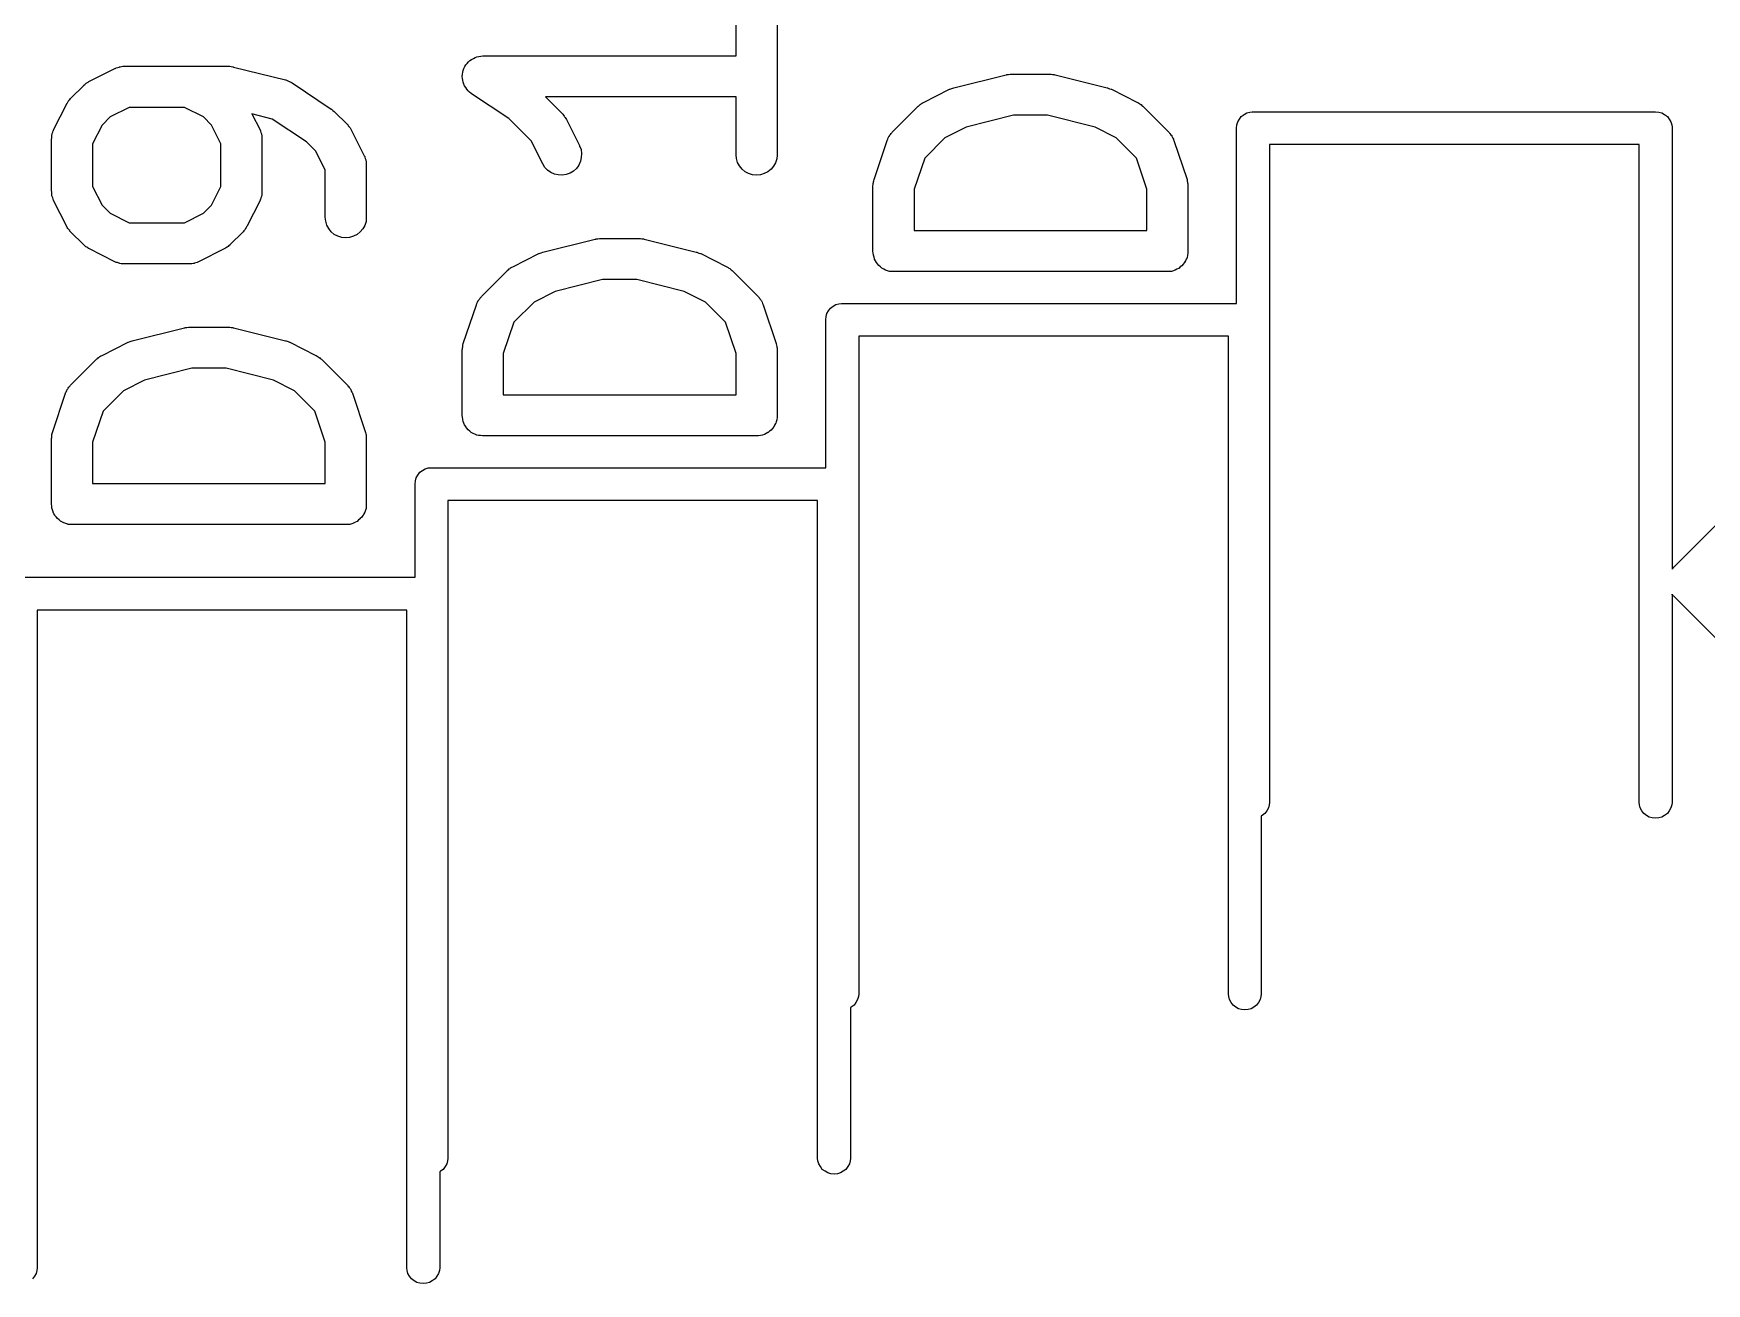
# Model space of a CAD drawing. Extents: x 116.8 to 159.2, y -137.5 to -92.6.
# Drawn here: x 143.31 to 149.42, y -136.78 to -132.22 of the extents above; entities that cross this region are included whole.
import ezdxf

# ---------------------------------------------------------------- set-up
doc = ezdxf.new("R2010")
doc.units = 0
doc.layers.add('BLACK', color=7, linetype='CONTINUOUS')

msp = doc.modelspace()

# ---------------------------------------------------------------- linework, layer by layer
at = {"layer": 'BLACK', "linetype": 'CONTINUOUS'}
for p, q in [((145.877, -132.301), (145.877, -132.09)), ((146.027, -132.09), (146.027, -132.662)), ((144.89, -132.334), (144.895, -132.329)), ((144.895, -132.329), (144.9, -132.323)), ((144.9, -132.323), (144.905, -132.318)), ((144.9, -132.323), (144.9, -132.323)), ((144.9, -132.323), (144.9, -132.323)), ((144.905, -132.318), (144.911, -132.314)), ((144.911, -132.314), (144.918, -132.31)), ((144.911, -132.314), (144.911, -132.314)), ((144.911, -132.314), (144.911, -132.314)), ((144.918, -132.31), (144.924, -132.307)), ((144.924, -132.307), (144.931, -132.305)), ((144.924, -132.307), (144.924, -132.307)), ((144.924, -132.307), (144.924, -132.307)), ((144.931, -132.305), (144.938, -132.303)), ((144.938, -132.303), (144.945, -132.302)), ((144.938, -132.303), (144.938, -132.303)), ((144.938, -132.303), (144.938, -132.303)), ((144.945, -132.302), (144.952, -132.301)), ((144.952, -132.301), (145.877, -132.301)), ((143.514, -132.395), (143.609, -132.347)), ((143.609, -132.347), (143.61, -132.347)), ((143.61, -132.347), (143.612, -132.346)), ((143.612, -132.346), (143.614, -132.345)), ((143.614, -132.345), (143.619, -132.343)), ((143.619, -132.343), (143.624, -132.342)), ((143.624, -132.342), (143.626, -132.341)), ((143.626, -132.341), (143.628, -132.341)), ((143.628, -132.341), (143.633, -132.34)), ((143.633, -132.34), (143.638, -132.339)), ((143.638, -132.339), (143.641, -132.339)), ((143.641, -132.339), (143.643, -132.339)), ((143.643, -132.339), (144.024, -132.339)), ((144.024, -132.339), (144.025, -132.339)), ((144.025, -132.339), (144.026, -132.339)), ((144.026, -132.339), (144.028, -132.339)), ((144.028, -132.339), (144.033, -132.34)), ((144.033, -132.34), (144.039, -132.341)), ((144.039, -132.341), (144.041, -132.341)), ((144.041, -132.341), (144.042, -132.342)), ((144.042, -132.342), (144.232, -132.389)), ((144.232, -132.389), (144.233, -132.389)), ((144.233, -132.389), (144.238, -132.391)), ((144.238, -132.391), (144.243, -132.393)), ((144.877, -132.376), (144.878, -132.368)), ((144.878, -132.383), (144.877, -132.376)), ((144.877, -132.376), (144.877, -132.376)), ((144.877, -132.376), (144.877, -132.376)), ((144.878, -132.368), (144.879, -132.361)), ((144.879, -132.39), (144.878, -132.383)), ((144.879, -132.361), (144.881, -132.354)), ((144.879, -132.361), (144.879, -132.361)), ((144.879, -132.361), (144.879, -132.361)), ((144.881, -132.397), (144.879, -132.39)), ((144.879, -132.39), (144.879, -132.39)), ((144.879, -132.39), (144.879, -132.39)), ((144.881, -132.354), (144.883, -132.347)), ((144.883, -132.347), (144.887, -132.34)), ((144.883, -132.347), (144.883, -132.347)), ((144.883, -132.347), (144.883, -132.347)), ((144.887, -132.34), (144.89, -132.334)), ((144.89, -132.334), (144.89, -132.334)), ((144.89, -132.334), (144.89, -132.334)), ((146.672, -132.418), (146.863, -132.37)), ((146.863, -132.37), (146.864, -132.37)), ((146.864, -132.37), (146.865, -132.37)), ((146.865, -132.37), (146.866, -132.369)), ((146.866, -132.369), (146.872, -132.369)), ((146.872, -132.369), (146.878, -132.368)), ((146.878, -132.368), (146.88, -132.368)), ((146.88, -132.368), (146.881, -132.368)), ((146.881, -132.368), (147.024, -132.368)), ((147.024, -132.368), (147.025, -132.368)), ((147.025, -132.368), (147.026, -132.368)), ((147.026, -132.368), (147.028, -132.368)), ((147.028, -132.368), (147.033, -132.369)), ((147.033, -132.369), (147.039, -132.369)), ((147.039, -132.369), (147.041, -132.37)), ((147.041, -132.37), (147.042, -132.37)), ((147.042, -132.37), (147.232, -132.418)), ((143.447, -132.456), (143.495, -132.409)), ((143.495, -132.408), (143.499, -132.406)), ((143.495, -132.409), (143.495, -132.408)), ((143.499, -132.406), (143.502, -132.403)), ((143.502, -132.403), (143.504, -132.401)), ((143.504, -132.401), (143.507, -132.399)), ((143.507, -132.399), (143.511, -132.397)), ((143.511, -132.397), (143.514, -132.395)), ((144.243, -132.393), (144.245, -132.394)), ((144.245, -132.394), (144.247, -132.395)), ((144.247, -132.395), (144.251, -132.397)), ((144.251, -132.397), (144.256, -132.399)), ((144.256, -132.399), (144.399, -132.495)), ((144.883, -132.404), (144.881, -132.397)), ((144.886, -132.41), (144.883, -132.404)), ((144.883, -132.404), (144.883, -132.404)), ((144.883, -132.404), (144.883, -132.404)), ((144.89, -132.417), (144.886, -132.41)), ((144.894, -132.423), (144.89, -132.417)), ((144.89, -132.417), (144.89, -132.417)), ((144.89, -132.417), (144.89, -132.417)), ((144.899, -132.429), (144.894, -132.423)), ((144.904, -132.433), (144.899, -132.429)), ((144.899, -132.429), (144.899, -132.429)), ((144.899, -132.429), (144.899, -132.429)), ((144.91, -132.438), (144.904, -132.433)), ((144.911, -132.439), (144.91, -132.438)), ((144.91, -132.438), (144.91, -132.438)), ((144.91, -132.438), (144.91, -132.438)), ((144.91, -132.438), (144.91, -132.438)), ((145.047, -132.53), (144.911, -132.439)), ((145.877, -132.451), (145.181, -132.451)), ((145.181, -132.451), (145.244, -132.514)), ((145.877, -132.662), (145.877, -132.451)), ((146.562, -132.471), (146.657, -132.423)), ((146.657, -132.423), (146.658, -132.423)), ((146.658, -132.423), (146.665, -132.42)), ((146.658, -132.423), (146.658, -132.423)), ((146.658, -132.423), (146.658, -132.423)), ((146.665, -132.42), (146.672, -132.418)), ((146.672, -132.418), (146.672, -132.418)), ((146.672, -132.418), (146.672, -132.418)), ((147.232, -132.418), (147.233, -132.418)), ((147.233, -132.418), (147.234, -132.418)), ((147.234, -132.418), (147.234, -132.418)), ((147.234, -132.418), (147.241, -132.421)), ((147.241, -132.421), (147.247, -132.423)), ((147.247, -132.423), (147.248, -132.423)), ((147.248, -132.423), (147.248, -132.423)), ((147.248, -132.423), (147.343, -132.471)), ((143.385, -132.571), (143.433, -132.476)), ((143.433, -132.475), (143.436, -132.472)), ((143.433, -132.476), (143.433, -132.475)), ((143.436, -132.472), (143.438, -132.468)), ((143.438, -132.468), (143.44, -132.465)), ((143.44, -132.465), (143.441, -132.463)), ((143.441, -132.463), (143.444, -132.46)), ((143.444, -132.46), (143.447, -132.456)), ((143.661, -132.489), (143.592, -132.524)), ((143.863, -132.489), (143.661, -132.489)), ((143.932, -132.524), (143.863, -132.489)), ((144.183, -132.532), (144.109, -132.513)), ((144.109, -132.513), (144.139, -132.571)), ((144.399, -132.495), (144.399, -132.495)), ((144.399, -132.495), (144.399, -132.495)), ((144.399, -132.495), (144.399, -132.495)), ((144.399, -132.495), (144.4, -132.495)), ((144.4, -132.495), (144.405, -132.5)), ((144.405, -132.5), (144.41, -132.504)), ((144.41, -132.504), (144.458, -132.552)), ((145.244, -132.514), (145.244, -132.514)), ((145.244, -132.514), (145.247, -132.518)), ((146.447, -132.58), (146.542, -132.485)), ((146.542, -132.485), (146.543, -132.484)), ((146.543, -132.484), (146.546, -132.482)), ((146.546, -132.482), (146.549, -132.479)), ((146.549, -132.479), (146.552, -132.477)), ((146.552, -132.477), (146.554, -132.475)), ((146.554, -132.475), (146.558, -132.473)), ((146.558, -132.473), (146.562, -132.471)), ((147.343, -132.471), (147.344, -132.471)), ((147.344, -132.471), (147.348, -132.474)), ((147.348, -132.474), (147.351, -132.476)), ((147.351, -132.476), (147.354, -132.478)), ((147.354, -132.478), (147.356, -132.479)), ((147.356, -132.479), (147.359, -132.482)), ((147.359, -132.482), (147.363, -132.485)), ((147.363, -132.485), (147.458, -132.58)), ((147.722, -132.522), (147.732, -132.515)), ((147.732, -132.515), (147.742, -132.509)), ((147.742, -132.509), (147.753, -132.506)), ((147.753, -132.506), (147.762, -132.505)), ((147.762, -132.505), (147.765, -132.505)), ((147.765, -132.505), (147.768, -132.505)), ((147.768, -132.505), (149.232, -132.505)), ((149.232, -132.505), (149.235, -132.505)), ((149.235, -132.505), (149.247, -132.506)), ((149.247, -132.506), (149.258, -132.509)), ((149.258, -132.509), (149.268, -132.515)), ((149.268, -132.515), (149.278, -132.522)), ((143.382, -132.58), (143.383, -132.575)), ((143.383, -132.575), (143.385, -132.573)), ((143.385, -132.573), (143.385, -132.571)), ((143.562, -132.554), (143.527, -132.622)), ((143.592, -132.524), (143.562, -132.554)), ((143.962, -132.554), (143.932, -132.524)), ((143.996, -132.622), (143.962, -132.554)), ((144.139, -132.571), (144.139, -132.572)), ((144.139, -132.572), (144.14, -132.574)), ((144.14, -132.574), (144.141, -132.576)), ((144.141, -132.576), (144.142, -132.581)), ((144.309, -132.615), (144.183, -132.532)), ((144.458, -132.552), (144.459, -132.552)), ((144.459, -132.552), (144.461, -132.556)), ((144.461, -132.556), (144.464, -132.559)), ((144.464, -132.559), (144.466, -132.561)), ((144.466, -132.561), (144.468, -132.564)), ((144.468, -132.564), (144.47, -132.568)), ((144.47, -132.568), (144.472, -132.571)), ((144.472, -132.571), (144.519, -132.666)), ((145.129, -132.611), (145.047, -132.53)), ((145.247, -132.518), (145.25, -132.521)), ((145.25, -132.521), (145.251, -132.523)), ((145.251, -132.523), (145.253, -132.526)), ((145.253, -132.526), (145.255, -132.53)), ((145.255, -132.53), (145.258, -132.533)), ((145.258, -132.533), (145.305, -132.628)), ((146.717, -132.561), (146.64, -132.6)), ((146.89, -132.518), (146.717, -132.561)), ((147.015, -132.518), (146.89, -132.518)), ((147.188, -132.561), (147.015, -132.518)), ((147.265, -132.6), (147.188, -132.561)), ((147.705, -132.565), (147.706, -132.553)), ((147.705, -132.568), (147.705, -132.565)), ((147.705, -133.205), (147.705, -132.568)), ((147.706, -132.553), (147.709, -132.542)), ((147.709, -132.542), (147.715, -132.532)), ((147.715, -132.532), (147.722, -132.522)), ((149.278, -132.522), (149.285, -132.532)), ((149.285, -132.532), (149.291, -132.542)), ((149.291, -132.542), (149.294, -132.553)), ((149.294, -132.553), (149.295, -132.561)), ((149.295, -132.561), (149.295, -132.565)), ((149.295, -132.565), (149.295, -132.568)), ((149.295, -132.568), (149.295, -134.176)), ((143.377, -132.604), (143.378, -132.602)), ((143.377, -132.605), (143.377, -132.604)), ((143.377, -132.795), (143.377, -132.605)), ((143.378, -132.594), (143.379, -132.589)), ((143.378, -132.599), (143.378, -132.594)), ((143.378, -132.602), (143.378, -132.599)), ((143.379, -132.589), (143.38, -132.587)), ((143.38, -132.585), (143.382, -132.58)), ((143.38, -132.587), (143.38, -132.585)), ((143.527, -132.622), (143.527, -132.778)), ((143.996, -132.778), (143.996, -132.622)), ((144.142, -132.581), (144.144, -132.586)), ((144.144, -132.586), (144.144, -132.588)), ((144.144, -132.588), (144.145, -132.59)), ((144.145, -132.59), (144.146, -132.595)), ((144.146, -132.595), (144.146, -132.6)), ((144.146, -132.6), (144.146, -132.603)), ((144.146, -132.603), (144.146, -132.605)), ((144.146, -132.605), (144.146, -132.795)), ((144.343, -132.649), (144.309, -132.615)), ((145.171, -132.695), (145.129, -132.611)), ((145.305, -132.628), (145.306, -132.629)), ((145.306, -132.629), (145.311, -132.643)), ((146.381, -132.752), (146.429, -132.61)), ((146.429, -132.609), (146.43, -132.607)), ((146.429, -132.61), (146.429, -132.609)), ((146.43, -132.607), (146.431, -132.605)), ((146.431, -132.605), (146.433, -132.6)), ((146.433, -132.6), (146.435, -132.595)), ((146.435, -132.595), (146.437, -132.594)), ((146.437, -132.594), (146.438, -132.592)), ((146.438, -132.592), (146.441, -132.588)), ((146.441, -132.588), (146.444, -132.584)), ((146.444, -132.584), (146.446, -132.582)), ((146.446, -132.582), (146.447, -132.58)), ((146.64, -132.6), (146.566, -132.674)), ((147.339, -132.674), (147.265, -132.6)), ((147.458, -132.58), (147.459, -132.581)), ((147.459, -132.581), (147.46, -132.583)), ((147.46, -132.583), (147.462, -132.584)), ((147.462, -132.584), (147.464, -132.588)), ((147.464, -132.588), (147.468, -132.592)), ((147.468, -132.592), (147.469, -132.594)), ((147.469, -132.594), (147.47, -132.596)), ((147.47, -132.596), (147.472, -132.601)), ((147.472, -132.601), (147.474, -132.605)), ((147.474, -132.605), (147.475, -132.608)), ((147.475, -132.608), (147.476, -132.61)), ((147.476, -132.61), (147.524, -132.752)), ((149.175, -132.625), (147.825, -132.625)), ((147.825, -132.625), (147.825, -135.028)), ((149.175, -135.028), (149.175, -132.625)), ((144.377, -132.718), (144.343, -132.649)), ((144.519, -132.666), (144.52, -132.667)), ((144.52, -132.667), (144.521, -132.669)), ((144.521, -132.669), (144.522, -132.671)), ((144.522, -132.671), (144.523, -132.676)), ((144.523, -132.676), (144.525, -132.681)), ((144.525, -132.681), (144.525, -132.683)), ((144.525, -132.683), (144.526, -132.685)), ((144.526, -132.685), (144.526, -132.691)), ((144.526, -132.691), (144.527, -132.696)), ((144.527, -132.696), (144.527, -132.698)), ((144.527, -132.698), (144.527, -132.7)), ((145.179, -132.708), (145.171, -132.695)), ((145.309, -132.686), (145.303, -132.7)), ((145.312, -132.672), (145.309, -132.686)), ((145.311, -132.643), (145.313, -132.658)), ((145.313, -132.658), (145.312, -132.672)), ((145.879, -132.676), (145.877, -132.662)), ((145.883, -132.69), (145.879, -132.676)), ((145.89, -132.703), (145.883, -132.69)), ((146.021, -132.691), (146.014, -132.704)), ((146.026, -132.677), (146.021, -132.691)), ((146.027, -132.663), (146.026, -132.677)), ((146.027, -132.662), (146.027, -132.663)), ((146.566, -132.674), (146.527, -132.788)), ((147.377, -132.788), (147.339, -132.674)), ((144.377, -132.89), (144.377, -132.718)), ((144.527, -132.7), (144.527, -132.89)), ((145.189, -132.718), (145.179, -132.708)), ((145.201, -132.727), (145.189, -132.718)), ((145.214, -132.733), (145.201, -132.727)), ((145.228, -132.736), (145.214, -132.733)), ((145.243, -132.737), (145.228, -132.736)), ((145.257, -132.734), (145.243, -132.737)), ((145.271, -132.729), (145.257, -132.734)), ((145.284, -132.722), (145.271, -132.729)), ((145.294, -132.712), (145.284, -132.722)), ((145.303, -132.7), (145.294, -132.712)), ((145.899, -132.715), (145.89, -132.703)), ((145.91, -132.724), (145.899, -132.715)), ((145.923, -132.731), (145.91, -132.724)), ((145.937, -132.735), (145.923, -132.731)), ((145.952, -132.737), (145.937, -132.735)), ((145.966, -132.736), (145.952, -132.737)), ((145.98, -132.731), (145.966, -132.736)), ((145.993, -132.725), (145.98, -132.731)), ((146.005, -132.715), (145.993, -132.725)), ((146.014, -132.704), (146.005, -132.715)), ((146.379, -132.761), (146.38, -132.757)), ((146.38, -132.757), (146.381, -132.752)), ((147.524, -132.752), (147.524, -132.753)), ((147.524, -132.753), (147.525, -132.758)), ((147.525, -132.758), (147.526, -132.762)), ((143.378, -132.797), (143.377, -132.795)), ((143.378, -132.8), (143.378, -132.797)), ((143.378, -132.805), (143.378, -132.8)), ((143.379, -132.81), (143.378, -132.805)), ((143.379, -132.812), (143.379, -132.81)), ((143.38, -132.814), (143.379, -132.812)), ((143.382, -132.819), (143.38, -132.814)), ((143.383, -132.824), (143.382, -132.819)), ((143.527, -132.778), (143.562, -132.846)), ((143.962, -132.846), (143.996, -132.778)), ((144.142, -132.82), (144.14, -132.825)), ((144.144, -132.815), (144.142, -132.82)), ((144.145, -132.811), (144.144, -132.813)), ((144.144, -132.813), (144.144, -132.815)), ((144.146, -132.801), (144.145, -132.806)), ((144.145, -132.806), (144.145, -132.811)), ((144.146, -132.795), (144.146, -132.796)), ((144.146, -132.796), (144.146, -132.798)), ((144.146, -132.798), (144.146, -132.801)), ((146.377, -132.775), (146.378, -132.771)), ((146.377, -132.776), (146.377, -132.775)), ((146.377, -133.014), (146.377, -132.776)), ((146.378, -132.767), (146.379, -132.764)), ((146.378, -132.771), (146.378, -132.767)), ((146.379, -132.764), (146.379, -132.761)), ((146.527, -132.788), (146.527, -132.939)), ((147.377, -132.939), (147.377, -132.788)), ((147.526, -132.762), (147.526, -132.765)), ((147.526, -132.765), (147.527, -132.768)), ((147.527, -132.768), (147.527, -132.772)), ((147.527, -132.772), (147.527, -132.776)), ((147.527, -132.776), (147.527, -133.014)), ((143.384, -132.826), (143.383, -132.824)), ((143.385, -132.828), (143.384, -132.826)), ((143.385, -132.829), (143.385, -132.828)), ((143.433, -132.924), (143.385, -132.829)), ((143.562, -132.846), (143.592, -132.876)), ((143.592, -132.876), (143.661, -132.911)), ((143.863, -132.911), (143.932, -132.876)), ((143.932, -132.876), (143.962, -132.846)), ((144.139, -132.829), (144.091, -132.924)), ((144.14, -132.825), (144.139, -132.827)), ((144.139, -132.827), (144.139, -132.829)), ((143.435, -132.928), (143.433, -132.924)), ((143.437, -132.931), (143.435, -132.928)), ((143.439, -132.934), (143.437, -132.931)), ((143.441, -132.936), (143.439, -132.934)), ((143.444, -132.939), (143.441, -132.936)), ((143.446, -132.943), (143.444, -132.939)), ((143.661, -132.911), (143.863, -132.911)), ((144.08, -132.94), (144.077, -132.944)), ((144.082, -132.937), (144.08, -132.94)), ((144.084, -132.935), (144.082, -132.937)), ((144.086, -132.932), (144.084, -132.935)), ((144.088, -132.928), (144.086, -132.932)), ((144.09, -132.925), (144.088, -132.928)), ((144.091, -132.924), (144.09, -132.925)), ((144.379, -132.905), (144.377, -132.89)), ((144.383, -132.919), (144.379, -132.905)), ((144.39, -132.932), (144.383, -132.919)), ((144.399, -132.943), (144.39, -132.932)), ((144.514, -132.933), (144.505, -132.944)), ((144.521, -132.92), (144.514, -132.933)), ((144.526, -132.906), (144.521, -132.92)), ((144.527, -132.892), (144.526, -132.906)), ((144.527, -132.89), (144.527, -132.892)), ((146.527, -132.939), (147.377, -132.939)), ((143.447, -132.944), (143.446, -132.943)), ((143.495, -132.991), (143.447, -132.944)), ((143.498, -132.994), (143.495, -132.991)), ((143.501, -132.997), (143.498, -132.994)), ((143.503, -132.998), (143.501, -132.997)), ((143.506, -133), (143.503, -132.998)), ((143.51, -133.002), (143.506, -133)), ((143.513, -133.005), (143.51, -133.002)), ((144.013, -133.003), (144.01, -133.005)), ((144.017, -133.001), (144.013, -133.003)), ((144.019, -132.999), (144.017, -133.001)), ((144.022, -132.997), (144.019, -132.999)), ((144.025, -132.994), (144.022, -132.997)), ((144.028, -132.992), (144.025, -132.994)), ((144.029, -132.991), (144.028, -132.992)), ((144.077, -132.944), (144.029, -132.991)), ((144.41, -132.953), (144.399, -132.943)), ((144.423, -132.96), (144.41, -132.953)), ((144.437, -132.964), (144.423, -132.96)), ((144.452, -132.965), (144.437, -132.964)), ((144.466, -132.964), (144.452, -132.965)), ((144.48, -132.96), (144.466, -132.964)), ((144.493, -132.953), (144.48, -132.96)), ((144.505, -132.944), (144.493, -132.953)), ((145.172, -133.018), (145.363, -132.97)), ((145.363, -132.97), (145.364, -132.97)), ((145.364, -132.97), (145.365, -132.97)), ((145.365, -132.97), (145.366, -132.969)), ((145.366, -132.969), (145.372, -132.969)), ((145.372, -132.969), (145.378, -132.968)), ((145.378, -132.968), (145.38, -132.968)), ((145.38, -132.968), (145.381, -132.968)), ((145.381, -132.968), (145.524, -132.968)), ((145.524, -132.968), (145.525, -132.968)), ((145.525, -132.968), (145.526, -132.968)), ((145.526, -132.968), (145.528, -132.968)), ((145.528, -132.968), (145.533, -132.969)), ((145.533, -132.969), (145.539, -132.969)), ((145.539, -132.969), (145.541, -132.97)), ((145.541, -132.97), (145.542, -132.97)), ((145.542, -132.97), (145.732, -133.018)), ((143.514, -133.005), (143.513, -133.005)), ((143.609, -133.053), (143.514, -133.005)), ((143.611, -133.054), (143.609, -133.053)), ((143.613, -133.055), (143.611, -133.054)), ((143.618, -133.056), (143.613, -133.055)), ((143.623, -133.058), (143.618, -133.056)), ((143.625, -133.058), (143.623, -133.058)), ((143.627, -133.059), (143.625, -133.058)), ((143.632, -133.06), (143.627, -133.059)), ((143.637, -133.061), (143.632, -133.06)), ((143.64, -133.06), (143.637, -133.061)), ((143.642, -133.061), (143.64, -133.06)), ((143.643, -133.061), (143.642, -133.061)), ((143.881, -133.061), (143.643, -133.061)), ((143.883, -133.06), (143.881, -133.061)), ((143.885, -133.061), (143.883, -133.06)), ((143.89, -133.06), (143.885, -133.061)), ((143.896, -133.059), (143.89, -133.06)), ((143.898, -133.059), (143.896, -133.059)), ((143.9, -133.058), (143.898, -133.059)), ((143.905, -133.057), (143.9, -133.058)), ((143.91, -133.055), (143.905, -133.057)), ((143.911, -133.054), (143.91, -133.055)), ((143.914, -133.053), (143.911, -133.054)), ((144.01, -133.005), (143.914, -133.053)), ((143.914, -133.053), (143.914, -133.053)), ((145.062, -133.071), (145.157, -133.023)), ((145.157, -133.023), (145.158, -133.023)), ((145.158, -133.023), (145.165, -133.02)), ((145.158, -133.023), (145.158, -133.023)), ((145.158, -133.023), (145.158, -133.023)), ((145.165, -133.02), (145.172, -133.018)), ((145.172, -133.018), (145.172, -133.018)), ((145.172, -133.018), (145.172, -133.018)), ((145.732, -133.018), (145.733, -133.018)), ((145.733, -133.018), (145.734, -133.018)), ((145.734, -133.018), (145.734, -133.018)), ((145.734, -133.018), (145.741, -133.021)), ((145.741, -133.021), (145.747, -133.023)), ((145.747, -133.023), (145.748, -133.023)), ((145.748, -133.023), (145.748, -133.023)), ((145.748, -133.023), (145.843, -133.071)), ((146.378, -133.021), (146.377, -133.014)), ((146.379, -133.028), (146.378, -133.021)), ((146.379, -133.029), (146.379, -133.028)), ((146.381, -133.036), (146.379, -133.029)), ((146.379, -133.029), (146.379, -133.029)), ((146.383, -133.042), (146.381, -133.036)), ((146.383, -133.043), (146.383, -133.042)), ((146.386, -133.049), (146.383, -133.043)), ((146.383, -133.043), (146.383, -133.043)), ((146.39, -133.055), (146.386, -133.049)), ((146.39, -133.056), (146.39, -133.055)), ((146.394, -133.061), (146.39, -133.056)), ((146.39, -133.056), (146.39, -133.056)), ((146.399, -133.067), (146.394, -133.061)), ((147.51, -133.062), (147.505, -133.068)), ((147.514, -133.057), (147.51, -133.062)), ((147.515, -133.056), (147.514, -133.056)), ((147.514, -133.056), (147.514, -133.057)), ((147.518, -133.05), (147.515, -133.056)), ((147.521, -133.044), (147.518, -133.05)), ((147.522, -133.043), (147.521, -133.044)), ((147.521, -133.044), (147.521, -133.044)), ((147.524, -133.037), (147.522, -133.043)), ((147.526, -133.03), (147.524, -133.037)), ((147.527, -133.022), (147.526, -133.029)), ((147.526, -133.029), (147.526, -133.03)), ((147.526, -133.03), (147.526, -133.03)), ((147.527, -133.014), (147.527, -133.015)), ((147.527, -133.015), (147.527, -133.015)), ((147.527, -133.015), (147.527, -133.015)), ((147.527, -133.015), (147.527, -133.015)), ((147.527, -133.015), (147.527, -133.022)), ((144.947, -133.18), (145.042, -133.085)), ((145.042, -133.085), (145.043, -133.084)), ((145.043, -133.084), (145.046, -133.082)), ((145.046, -133.082), (145.049, -133.079)), ((145.049, -133.079), (145.052, -133.077)), ((145.052, -133.077), (145.054, -133.075)), ((145.054, -133.075), (145.058, -133.073)), ((145.058, -133.073), (145.062, -133.071)), ((145.39, -133.118), (145.217, -133.161)), ((145.515, -133.118), (145.39, -133.118)), ((145.688, -133.161), (145.515, -133.118)), ((145.843, -133.071), (145.844, -133.071)), ((145.844, -133.071), (145.848, -133.074)), ((145.848, -133.074), (145.851, -133.076)), ((145.851, -133.076), (145.854, -133.078)), ((145.854, -133.078), (145.856, -133.079)), ((145.856, -133.079), (145.859, -133.082)), ((145.859, -133.082), (145.863, -133.085)), ((145.863, -133.085), (145.958, -133.18)), ((146.405, -133.072), (146.399, -133.067)), ((146.399, -133.067), (146.399, -133.067)), ((146.399, -133.067), (146.399, -133.067)), ((146.41, -133.076), (146.405, -133.072)), ((146.417, -133.08), (146.41, -133.076)), ((146.41, -133.076), (146.41, -133.076)), ((146.41, -133.076), (146.41, -133.076)), ((146.423, -133.083), (146.417, -133.08)), ((146.43, -133.086), (146.423, -133.083)), ((146.423, -133.083), (146.423, -133.083)), ((146.423, -133.083), (146.423, -133.083)), ((146.437, -133.088), (146.43, -133.086)), ((146.444, -133.088), (146.437, -133.088)), ((146.437, -133.088), (146.437, -133.088)), ((146.437, -133.088), (146.437, -133.088)), ((146.451, -133.089), (146.444, -133.088)), ((146.452, -133.089), (146.451, -133.089)), ((147.452, -133.089), (146.452, -133.089)), ((146.452, -133.089), (146.452, -133.089)), ((146.452, -133.089), (146.452, -133.089)), ((146.452, -133.089), (146.452, -133.089)), ((147.459, -133.089), (147.452, -133.089)), ((147.466, -133.088), (147.459, -133.089)), ((147.467, -133.088), (147.466, -133.088)), ((147.474, -133.086), (147.467, -133.088)), ((147.467, -133.088), (147.467, -133.088)), ((147.48, -133.084), (147.474, -133.086)), ((147.481, -133.084), (147.48, -133.084)), ((147.487, -133.08), (147.481, -133.084)), ((147.481, -133.084), (147.481, -133.084)), ((147.493, -133.077), (147.487, -133.08)), ((147.494, -133.077), (147.493, -133.077)), ((147.499, -133.072), (147.494, -133.077)), ((147.494, -133.077), (147.494, -133.077)), ((147.505, -133.068), (147.499, -133.072)), ((147.505, -133.068), (147.505, -133.068)), ((147.505, -133.068), (147.505, -133.068)), ((144.941, -133.188), (144.944, -133.184)), ((144.944, -133.184), (144.946, -133.182)), ((144.946, -133.182), (144.947, -133.18)), ((145.217, -133.161), (145.14, -133.2)), ((145.765, -133.2), (145.688, -133.161)), ((145.958, -133.18), (145.959, -133.181)), ((145.959, -133.181), (145.96, -133.183)), ((145.96, -133.183), (145.962, -133.184)), ((145.962, -133.184), (145.964, -133.188)), ((144.881, -133.352), (144.929, -133.21)), ((144.929, -133.209), (144.93, -133.207)), ((144.929, -133.21), (144.929, -133.209)), ((144.93, -133.207), (144.931, -133.205)), ((144.931, -133.205), (144.933, -133.2)), ((144.933, -133.2), (144.935, -133.195)), ((144.935, -133.195), (144.937, -133.194)), ((144.937, -133.194), (144.938, -133.192)), ((144.938, -133.192), (144.941, -133.188)), ((145.14, -133.2), (145.066, -133.274)), ((145.839, -133.274), (145.765, -133.2)), ((145.964, -133.188), (145.968, -133.192)), ((145.968, -133.192), (145.969, -133.194)), ((145.969, -133.194), (145.97, -133.196)), ((145.97, -133.196), (145.972, -133.201)), ((145.972, -133.201), (145.974, -133.205)), ((145.974, -133.205), (145.975, -133.208)), ((145.975, -133.208), (145.976, -133.21)), ((145.976, -133.21), (146.024, -133.352)), ((146.206, -133.253), (146.209, -133.242)), ((146.209, -133.242), (146.215, -133.232)), ((146.215, -133.232), (146.222, -133.222)), ((146.222, -133.222), (146.232, -133.215)), ((146.232, -133.215), (146.242, -133.209)), ((146.242, -133.209), (146.253, -133.206)), ((146.253, -133.206), (146.262, -133.205)), ((146.262, -133.205), (146.265, -133.205)), ((146.265, -133.205), (146.268, -133.205)), ((146.268, -133.205), (147.705, -133.205)), ((143.672, -133.342), (143.863, -133.294)), ((143.863, -133.294), (143.864, -133.294)), ((143.864, -133.294), (143.865, -133.293)), ((143.865, -133.293), (143.866, -133.293)), ((143.866, -133.293), (143.872, -133.293)), ((143.872, -133.293), (143.878, -133.292)), ((143.878, -133.292), (143.88, -133.292)), ((143.88, -133.292), (143.881, -133.292)), ((143.881, -133.292), (144.024, -133.292)), ((144.024, -133.292), (144.025, -133.292)), ((144.025, -133.292), (144.026, -133.292)), ((144.026, -133.292), (144.028, -133.292)), ((144.028, -133.292), (144.033, -133.293)), ((144.033, -133.293), (144.039, -133.293)), ((144.039, -133.293), (144.041, -133.294)), ((144.041, -133.294), (144.042, -133.294)), ((144.042, -133.294), (144.232, -133.342)), ((145.066, -133.274), (145.027, -133.388)), ((145.877, -133.388), (145.839, -133.274)), ((146.205, -133.265), (146.206, -133.253)), ((146.205, -133.268), (146.205, -133.265)), ((146.205, -133.805), (146.205, -133.268)), ((143.562, -133.395), (143.657, -133.347)), ((143.657, -133.347), (143.658, -133.347)), ((143.658, -133.346), (143.665, -133.344)), ((143.658, -133.347), (143.658, -133.346)), ((143.658, -133.347), (143.658, -133.347)), ((143.665, -133.344), (143.672, -133.342)), ((143.672, -133.342), (143.672, -133.342)), ((143.672, -133.342), (143.672, -133.342)), ((144.232, -133.342), (144.233, -133.342)), ((144.233, -133.342), (144.234, -133.342)), ((144.234, -133.342), (144.234, -133.342)), ((144.234, -133.342), (144.241, -133.344)), ((144.241, -133.344), (144.247, -133.347)), ((144.247, -133.347), (144.248, -133.347)), ((144.248, -133.347), (144.248, -133.347)), ((144.248, -133.347), (144.343, -133.395)), ((144.878, -133.367), (144.879, -133.364)), ((144.878, -133.371), (144.878, -133.367)), ((144.879, -133.361), (144.88, -133.357)), ((144.879, -133.364), (144.879, -133.361)), ((144.88, -133.357), (144.881, -133.352)), ((146.024, -133.352), (146.024, -133.353)), ((146.024, -133.353), (146.025, -133.358)), ((146.025, -133.358), (146.026, -133.362)), ((146.026, -133.362), (146.026, -133.365)), ((146.026, -133.365), (146.027, -133.368)), ((146.027, -133.368), (146.027, -133.372)), ((147.675, -133.325), (146.325, -133.325)), ((146.325, -133.325), (146.325, -135.728)), ((147.675, -135.728), (147.675, -133.325)), ((143.447, -133.504), (143.542, -133.409)), ((143.542, -133.409), (143.543, -133.408)), ((143.543, -133.408), (143.546, -133.406)), ((143.546, -133.406), (143.549, -133.403)), ((143.549, -133.403), (143.552, -133.401)), ((143.552, -133.401), (143.554, -133.399)), ((143.554, -133.399), (143.558, -133.397)), ((143.558, -133.397), (143.562, -133.395)), ((144.343, -133.395), (144.344, -133.395)), ((144.344, -133.395), (144.348, -133.398)), ((144.348, -133.398), (144.351, -133.4)), ((144.351, -133.4), (144.354, -133.402)), ((144.354, -133.402), (144.356, -133.403)), ((144.356, -133.403), (144.359, -133.406)), ((144.359, -133.406), (144.363, -133.409)), ((144.363, -133.409), (144.458, -133.504)), ((144.877, -133.375), (144.878, -133.371)), ((144.877, -133.376), (144.877, -133.375)), ((144.877, -133.614), (144.877, -133.376)), ((145.027, -133.388), (145.027, -133.539)), ((145.877, -133.539), (145.877, -133.388)), ((146.027, -133.372), (146.027, -133.376)), ((146.027, -133.376), (146.027, -133.614)), ((143.717, -133.485), (143.64, -133.524)), ((143.89, -133.442), (143.717, -133.485)), ((144.015, -133.442), (143.89, -133.442)), ((144.188, -133.485), (144.015, -133.442)), ((144.265, -133.524), (144.188, -133.485)), ((143.381, -133.676), (143.429, -133.533)), ((143.429, -133.532), (143.43, -133.53)), ((143.429, -133.533), (143.429, -133.532)), ((143.43, -133.53), (143.431, -133.528)), ((143.431, -133.528), (143.433, -133.524)), ((143.433, -133.524), (143.435, -133.519)), ((143.435, -133.519), (143.437, -133.517)), ((143.437, -133.517), (143.438, -133.515)), ((143.438, -133.515), (143.441, -133.511)), ((143.441, -133.511), (143.444, -133.507)), ((143.444, -133.507), (143.446, -133.506)), ((143.446, -133.506), (143.447, -133.504)), ((143.64, -133.524), (143.566, -133.598)), ((144.339, -133.598), (144.265, -133.524)), ((144.458, -133.504), (144.459, -133.505)), ((144.459, -133.505), (144.46, -133.507)), ((144.46, -133.507), (144.462, -133.508)), ((144.462, -133.508), (144.464, -133.512)), ((144.464, -133.512), (144.468, -133.516)), ((144.468, -133.516), (144.469, -133.518)), ((144.469, -133.518), (144.47, -133.52)), ((144.47, -133.52), (144.472, -133.525)), ((144.472, -133.525), (144.474, -133.529)), ((144.474, -133.529), (144.475, -133.531)), ((144.475, -133.531), (144.476, -133.533)), ((144.476, -133.533), (144.524, -133.676)), ((145.027, -133.539), (145.877, -133.539)), ((143.566, -133.598), (143.527, -133.712)), ((144.377, -133.712), (144.339, -133.598)), ((144.878, -133.621), (144.877, -133.614)), ((146.027, -133.614), (146.027, -133.615)), ((144.879, -133.628), (144.878, -133.621)), ((144.879, -133.629), (144.879, -133.628)), ((144.881, -133.636), (144.879, -133.629)), ((144.879, -133.629), (144.879, -133.629)), ((144.883, -133.642), (144.881, -133.636)), ((144.883, -133.643), (144.883, -133.642)), ((144.886, -133.649), (144.883, -133.643)), ((144.883, -133.643), (144.883, -133.643)), ((144.89, -133.655), (144.886, -133.649)), ((144.89, -133.656), (144.89, -133.655)), ((144.894, -133.661), (144.89, -133.656)), ((144.89, -133.656), (144.89, -133.656)), ((144.899, -133.667), (144.894, -133.661)), ((144.905, -133.672), (144.899, -133.667)), ((144.899, -133.667), (144.899, -133.667)), ((144.899, -133.667), (144.899, -133.667)), ((144.91, -133.676), (144.905, -133.672)), ((145.999, -133.672), (145.994, -133.677)), ((146.005, -133.668), (145.999, -133.672)), ((146.01, -133.662), (146.005, -133.668)), ((146.005, -133.668), (146.005, -133.668)), ((146.005, -133.668), (146.005, -133.668)), ((146.014, -133.657), (146.01, -133.662)), ((146.015, -133.656), (146.014, -133.656)), ((146.014, -133.656), (146.014, -133.657)), ((146.018, -133.65), (146.015, -133.656)), ((146.021, -133.644), (146.018, -133.65)), ((146.022, -133.643), (146.021, -133.644)), ((146.021, -133.644), (146.021, -133.644)), ((146.024, -133.637), (146.022, -133.643)), ((146.026, -133.63), (146.024, -133.637)), ((146.027, -133.622), (146.026, -133.629)), ((146.026, -133.629), (146.026, -133.63)), ((146.026, -133.63), (146.026, -133.63)), ((146.027, -133.615), (146.027, -133.615)), ((146.027, -133.615), (146.027, -133.615)), ((146.027, -133.615), (146.027, -133.615)), ((146.027, -133.615), (146.027, -133.622)), ((143.377, -133.699), (143.378, -133.695)), ((143.377, -133.7), (143.377, -133.699)), ((143.377, -133.938), (143.377, -133.7)), ((143.378, -133.691), (143.379, -133.688)), ((143.378, -133.695), (143.378, -133.691)), ((143.379, -133.684), (143.38, -133.68)), ((143.379, -133.688), (143.379, -133.684)), ((143.38, -133.68), (143.381, -133.676)), ((143.527, -133.712), (143.527, -133.863)), ((144.377, -133.863), (144.377, -133.712)), ((144.524, -133.676), (144.524, -133.677)), ((144.524, -133.677), (144.525, -133.681)), ((144.525, -133.681), (144.526, -133.685)), ((144.526, -133.685), (144.526, -133.689)), ((144.526, -133.689), (144.527, -133.692)), ((144.527, -133.692), (144.527, -133.696)), ((144.527, -133.696), (144.527, -133.7)), ((144.527, -133.7), (144.527, -133.938)), ((144.917, -133.68), (144.91, -133.676)), ((144.91, -133.676), (144.91, -133.676)), ((144.91, -133.676), (144.91, -133.676)), ((144.923, -133.683), (144.917, -133.68)), ((144.93, -133.686), (144.923, -133.683)), ((144.923, -133.683), (144.923, -133.683)), ((144.923, -133.683), (144.923, -133.683)), ((144.937, -133.688), (144.93, -133.686)), ((144.944, -133.688), (144.937, -133.688)), ((144.937, -133.688), (144.937, -133.688)), ((144.937, -133.688), (144.937, -133.688)), ((144.951, -133.689), (144.944, -133.688)), ((144.952, -133.689), (144.951, -133.689)), ((145.952, -133.689), (144.952, -133.689)), ((144.952, -133.689), (144.952, -133.689)), ((144.952, -133.689), (144.952, -133.689)), ((144.952, -133.689), (144.952, -133.689)), ((145.959, -133.689), (145.952, -133.689)), ((145.966, -133.688), (145.959, -133.689)), ((145.967, -133.688), (145.966, -133.688)), ((145.974, -133.686), (145.967, -133.688)), ((145.967, -133.688), (145.967, -133.688)), ((145.98, -133.684), (145.974, -133.686)), ((145.981, -133.684), (145.98, -133.684)), ((145.987, -133.68), (145.981, -133.684)), ((145.981, -133.684), (145.981, -133.684)), ((145.993, -133.677), (145.987, -133.68)), ((145.994, -133.677), (145.993, -133.677)), ((145.994, -133.677), (145.994, -133.677)), ((144.705, -133.865), (144.706, -133.853)), ((144.706, -133.853), (144.709, -133.842)), ((144.709, -133.842), (144.715, -133.832)), ((144.715, -133.832), (144.722, -133.822)), ((144.722, -133.822), (144.732, -133.815)), ((144.732, -133.815), (144.742, -133.809)), ((144.742, -133.809), (144.753, -133.806)), ((144.753, -133.806), (144.762, -133.805)), ((144.762, -133.805), (144.765, -133.805)), ((144.765, -133.805), (144.768, -133.805)), ((144.768, -133.805), (146.205, -133.805)), ((143.527, -133.863), (144.377, -133.863)), ((144.705, -133.868), (144.705, -133.865)), ((144.705, -134.205), (144.705, -133.868)), ((143.378, -133.945), (143.377, -133.938)), ((143.379, -133.952), (143.378, -133.945)), ((143.379, -133.953), (143.379, -133.952)), ((143.379, -133.952), (143.379, -133.952)), ((143.381, -133.959), (143.379, -133.953)), ((143.383, -133.966), (143.381, -133.959)), ((143.383, -133.967), (143.383, -133.966)), ((143.383, -133.966), (143.383, -133.966)), ((143.386, -133.973), (143.383, -133.967)), ((143.39, -133.979), (143.386, -133.973)), ((143.39, -133.98), (143.39, -133.979)), ((143.39, -133.979), (143.39, -133.979)), ((143.394, -133.985), (143.39, -133.98)), ((144.514, -133.98), (144.51, -133.986)), ((144.515, -133.98), (144.514, -133.98)), ((144.514, -133.98), (144.514, -133.98)), ((144.518, -133.974), (144.515, -133.98)), ((144.521, -133.968), (144.518, -133.974)), ((144.522, -133.967), (144.521, -133.967)), ((144.521, -133.967), (144.521, -133.968)), ((144.524, -133.96), (144.522, -133.967)), ((144.526, -133.954), (144.524, -133.96)), ((144.527, -133.946), (144.526, -133.953)), ((144.526, -133.953), (144.526, -133.953)), ((144.526, -133.953), (144.526, -133.954)), ((144.527, -133.938), (144.527, -133.939)), ((144.527, -133.939), (144.527, -133.939)), ((144.527, -133.939), (144.527, -133.939)), ((144.527, -133.939), (144.527, -133.939)), ((144.527, -133.939), (144.527, -133.946)), ((146.175, -133.925), (144.825, -133.925)), ((144.825, -133.925), (144.825, -136.328)), ((146.175, -136.328), (146.175, -133.925)), ((143.399, -133.991), (143.394, -133.985)), ((143.405, -133.995), (143.399, -133.991)), ((143.399, -133.991), (143.399, -133.991)), ((143.399, -133.991), (143.399, -133.991)), ((143.41, -134), (143.405, -133.995)), ((143.417, -134.004), (143.41, -134)), ((143.41, -134), (143.41, -134)), ((143.41, -134), (143.41, -134)), ((143.423, -134.007), (143.417, -134.004)), ((143.43, -134.009), (143.423, -134.007)), ((143.423, -134.007), (143.423, -134.007)), ((143.423, -134.007), (143.423, -134.007)), ((143.437, -134.011), (143.43, -134.009)), ((143.437, -134.012), (143.437, -134.011)), ((143.437, -134.011), (143.437, -134.011)), ((143.444, -134.012), (143.437, -134.012)), ((143.451, -134.013), (143.444, -134.012)), ((143.452, -134.013), (143.451, -134.013)), ((144.452, -134.013), (143.452, -134.013)), ((143.452, -134.013), (143.452, -134.013)), ((143.452, -134.013), (143.452, -134.013)), ((143.452, -134.013), (143.452, -134.013)), ((144.459, -134.012), (144.452, -134.013)), ((144.466, -134.012), (144.459, -134.012)), ((144.467, -134.012), (144.466, -134.012)), ((144.474, -134.01), (144.467, -134.012)), ((144.467, -134.012), (144.467, -134.012)), ((144.48, -134.008), (144.474, -134.01)), ((144.481, -134.008), (144.48, -134.008)), ((144.487, -134.004), (144.481, -134.007)), ((144.481, -134.007), (144.481, -134.008)), ((144.493, -134.001), (144.487, -134.004)), ((144.494, -134.001), (144.493, -134.001)), ((144.499, -133.996), (144.494, -134.001)), ((144.494, -134.001), (144.494, -134.001)), ((144.505, -133.992), (144.499, -133.996)), ((144.51, -133.986), (144.505, -133.991)), ((144.505, -133.991), (144.505, -133.991)), ((144.505, -133.991), (144.505, -133.992)), ((149.301, -134.168), (149.469, -134)), ((143.268, -134.205), (144.705, -134.205)), ((149.295, -134.176), (149.297, -134.174)), ((149.297, -134.174), (149.301, -134.168)), ((149.296, -134.268), (149.295, -134.267)), ((149.295, -134.267), (149.295, -135.028)), ((149.3, -134.274), (149.296, -134.268)), ((149.301, -134.274), (149.3, -134.274)), ((150.008, -134.982), (149.301, -134.274)), ((149.301, -134.274), (149.301, -134.274)), ((149.301, -134.274), (149.301, -134.274)), ((149.301, -134.274), (149.301, -134.274)), ((144.675, -134.325), (143.325, -134.325)), ((143.325, -134.325), (143.325, -136.728)), ((144.675, -136.728), (144.675, -134.325)), ((147.798, -135.075), (147.795, -135.077)), ((147.795, -135.077), (147.795, -135.728)), ((147.808, -135.068), (147.798, -135.075)), ((147.815, -135.058), (147.808, -135.068)), ((147.821, -135.048), (147.815, -135.058)), ((147.824, -135.037), (147.821, -135.048)), ((147.825, -135.028), (147.824, -135.037)), ((149.176, -135.037), (149.175, -135.028)), ((149.179, -135.048), (149.176, -135.037)), ((149.185, -135.058), (149.179, -135.048)), ((149.192, -135.068), (149.185, -135.058)), ((149.202, -135.075), (149.192, -135.068)), ((149.212, -135.081), (149.202, -135.075)), ((149.223, -135.084), (149.212, -135.081)), ((149.258, -135.081), (149.247, -135.084)), ((149.268, -135.075), (149.258, -135.081)), ((149.278, -135.068), (149.268, -135.075)), ((149.285, -135.058), (149.278, -135.068)), ((149.291, -135.048), (149.285, -135.058)), ((149.294, -135.037), (149.291, -135.048)), ((149.295, -135.028), (149.294, -135.037)), ((149.235, -135.085), (149.223, -135.084)), ((149.247, -135.084), (149.235, -135.085)), ((146.321, -135.748), (146.315, -135.758)), ((146.324, -135.737), (146.321, -135.748)), ((146.325, -135.728), (146.324, -135.737)), ((147.676, -135.737), (147.675, -135.728)), ((147.679, -135.748), (147.676, -135.737)), ((147.685, -135.758), (147.679, -135.748)), ((147.791, -135.748), (147.785, -135.758)), ((147.794, -135.737), (147.791, -135.748)), ((147.795, -135.728), (147.794, -135.737)), ((146.298, -135.775), (146.295, -135.777)), ((146.295, -135.777), (146.295, -136.328)), ((146.308, -135.768), (146.298, -135.775)), ((146.315, -135.758), (146.308, -135.768)), ((147.692, -135.768), (147.685, -135.758)), ((147.702, -135.775), (147.692, -135.768)), ((147.712, -135.781), (147.702, -135.775)), ((147.723, -135.784), (147.712, -135.781)), ((147.735, -135.785), (147.723, -135.784)), ((147.747, -135.784), (147.735, -135.785)), ((147.758, -135.781), (147.747, -135.784)), ((147.768, -135.775), (147.758, -135.781)), ((147.778, -135.768), (147.768, -135.775)), ((147.785, -135.758), (147.778, -135.768)), ((144.815, -136.358), (144.808, -136.368)), ((144.821, -136.348), (144.815, -136.358)), ((144.824, -136.337), (144.821, -136.348)), ((144.825, -136.328), (144.824, -136.337)), ((146.176, -136.337), (146.175, -136.328)), ((146.179, -136.348), (146.176, -136.337)), ((146.185, -136.358), (146.179, -136.348)), ((146.192, -136.368), (146.185, -136.358)), ((146.285, -136.358), (146.278, -136.368)), ((146.291, -136.348), (146.285, -136.358)), ((146.294, -136.337), (146.291, -136.348)), ((146.295, -136.328), (146.294, -136.337)), ((144.798, -136.375), (144.795, -136.377)), ((144.795, -136.377), (144.795, -136.728)), ((144.808, -136.368), (144.798, -136.375)), ((146.202, -136.375), (146.192, -136.368)), ((146.212, -136.381), (146.202, -136.375)), ((146.223, -136.384), (146.212, -136.381)), ((146.235, -136.385), (146.223, -136.384)), ((146.247, -136.384), (146.235, -136.385)), ((146.258, -136.381), (146.247, -136.384)), ((146.268, -136.375), (146.258, -136.381)), ((146.278, -136.368), (146.268, -136.375)), ((143.325, -136.728), (143.324, -136.737)), ((144.676, -136.737), (144.675, -136.728)), ((144.795, -136.728), (144.794, -136.737)), ((143.315, -136.758), (143.308, -136.768)), ((143.321, -136.748), (143.315, -136.758)), ((143.324, -136.737), (143.321, -136.748)), ((144.679, -136.748), (144.676, -136.737)), ((144.685, -136.758), (144.679, -136.748)), ((144.692, -136.768), (144.685, -136.758)), ((144.702, -136.775), (144.692, -136.768)), ((144.712, -136.781), (144.702, -136.775)), ((144.723, -136.784), (144.712, -136.781)), ((144.735, -136.785), (144.723, -136.784)), ((144.747, -136.784), (144.735, -136.785)), ((144.758, -136.781), (144.747, -136.784)), ((144.768, -136.775), (144.758, -136.781)), ((144.778, -136.768), (144.768, -136.775)), ((144.785, -136.758), (144.778, -136.768)), ((144.791, -136.748), (144.785, -136.758)), ((144.794, -136.737), (144.791, -136.748))]:
    msp.add_line(p, q, dxfattribs=at)

doc.saveas('drawing.dxf')
